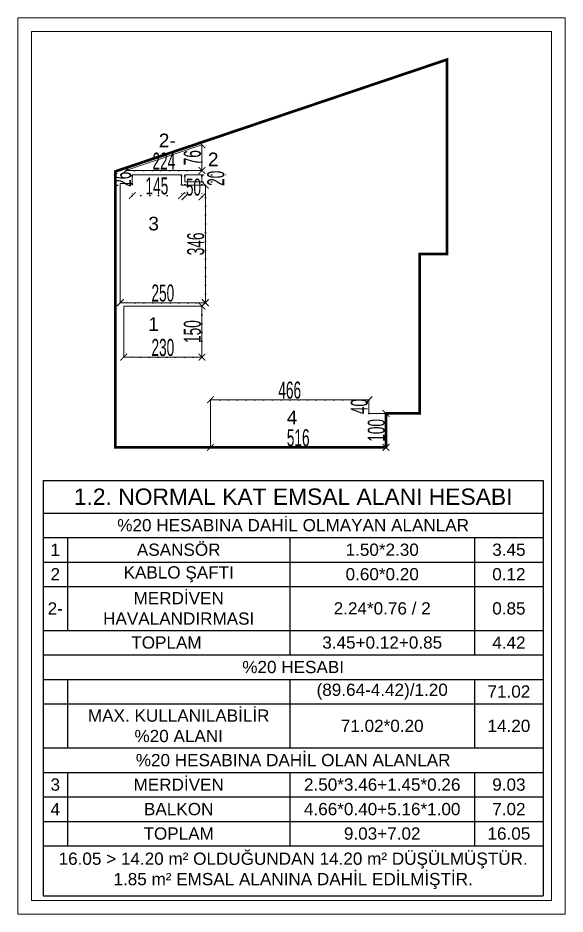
# Model space of a CAD drawing. Header units: millimetres. Extents: x 7519 to 33116, y -1769 to 3101.
# Drawn here: x 12765 to 13167, y 1281 to 1940 of the extents above; entities that cross this region are included whole.
import ezdxf

# ---------------------------------------------------------------- set-up
doc = ezdxf.new("R2010")
doc.units = ezdxf.units.MM
doc.linetypes.add('DOT', pattern=[6.35, 0, -6.35])
doc.layers.add('iç ölçü x', color=20, linetype='Continuous', lineweight=9)
doc.styles.get("Standard").update_dxf_attribs({"font": 'arial.ttf'})
doc.styles.add('UMUT İÇ ÖLÇÜ YAZISI', font='ARIALN.TTF', dxfattribs={"width": 0.7, "height": 12.5})
doc.dimstyles.new('UMUT İÇ ÖLÇÜ', dxfattribs={"dimtxt": 12.5, "dimasz": 5, "dimexe": 1.25, "dimexo": 0.625, "dimtad": 1, "dimtoh": 1, "dimdec": 0, "dimzin": 12, "dimtxsty": 'UMUT İÇ ÖLÇÜ YAZISI', "dimblk": 'ARCHTICK', "dimcen": 5, "dimclrd": 1, "dimclre": 2, "dimclrt": 3, "dimadec": 0, "dimazin": 0, "dimtfac": 1, "dimtdec": 0, "dimtix": 1, "dimtmove": 0, "dimatfit": 3, "dimldrblk": 'ARCHTICK', "dimfxl": 35, "dimfxlon": 1, "dimtfillclr": 256, "dimarcsym": 0})

# ---------------------------------------------------------------- blocks, each defined once
blk = doc.blocks.new('_ArchTick')
at = {"color": 0, "linetype": 'ByBlock', "const_width": 0.15}
blk.add_lwpolyline([(-0.5, -0.5), (0.5, 0.5)], dxfattribs=at)
blk = doc.blocks.new('*D347')
at = {"layer": 'Defpoints', "color": 0, "linetype": 'DOT', "transparency": 16777216}
for p in [(12902.94, 1817.14), (12902.95, 1817.14), (12902.93, 1730.7)]:
    blk.add_point(p, dxfattribs=at)
at = {"layer": 'iç ölçü x', "color": 2, "linetype": 'DOT', "lineweight": -2, "transparency": 16777216}
for p, q in [((12902.94, 1817.14), (12901.69, 1817.14)), ((12902.94, 1730.7), (12904.19, 1730.7))]:
    blk.add_line(p, q, dxfattribs=at)
at = {"layer": 'iç ölçü x', "color": 1, "linetype": 'DOT', "lineweight": -2, "transparency": 16777216}
blk.add_line((12902.94, 1730.7), (12902.94, 1817.14), dxfattribs=at)
at = {"layer": 'iç ölçü x', "color": 1, "linetype": 'DOT', "lineweight": -2, "transparency": 16777216, "xscale": 5, "yscale": 5, "zscale": 5}
for p, rotation in [((12902.94, 1817.14), 90), ((12902.94, 1730.7), 270)]:
    blk.add_blockref('_ArchTick', p, dxfattribs=dict(at, rotation=rotation))
at = {"layer": 'iç ölçü x', "color": 3, "linetype": 'DOT', "transparency": 16777216, "insert": (12895.93, 1773.92), "char_height": 12.5, "attachment_point": 5, "rotation": 90, "style": 'UMUT İÇ ÖLÇÜ YAZISI'}
blk.add_mtext('346', dxfattribs=at)
blk = doc.blocks.new('*D348')
at = {"layer": 'Defpoints', "color": 0, "linetype": 'DOT', "transparency": 16777216}
for p in [(12840.45, 1730.72), (12840.45, 1730.71), (12902.93, 1730.7)]:
    blk.add_point(p, dxfattribs=at)
at = {"layer": 'iç ölçü x', "color": 2, "linetype": 'DOT', "lineweight": -2, "transparency": 16777216}
for p, q in [((12840.45, 1730.71), (12840.45, 1729.46)), ((12902.93, 1730.71), (12902.93, 1731.96))]:
    blk.add_line(p, q, dxfattribs=at)
at = {"layer": 'iç ölçü x', "color": 1, "linetype": 'DOT', "lineweight": -2, "transparency": 16777216}
blk.add_line((12902.93, 1730.71), (12840.45, 1730.71), dxfattribs=at)
at = {"layer": 'iç ölçü x', "color": 1, "linetype": 'DOT', "lineweight": -2, "transparency": 16777216, "xscale": 5, "yscale": 5, "zscale": 5, "rotation": 180}
blk.add_blockref('_ArchTick', (12840.45, 1730.71), dxfattribs=at)
at = {"layer": 'iç ölçü x', "color": 1, "linetype": 'DOT', "lineweight": -2, "transparency": 16777216, "xscale": 5, "yscale": 5, "zscale": 5}
blk.add_blockref('_ArchTick', (12902.93, 1730.71), dxfattribs=at)
at = {"layer": 'iç ölçü x', "color": 3, "linetype": 'DOT', "transparency": 16777216, "insert": (12871.69, 1737.72), "char_height": 12.5, "attachment_point": 5, "style": 'UMUT İÇ ÖLÇÜ YAZISI'}
blk.add_mtext('250', dxfattribs=at)
blk = doc.blocks.new('*D349')
at = {"layer": 'Defpoints', "color": 0, "linetype": 'DOT', "transparency": 16777216}
for p in [(12849.2, 1824.66), (12849.2, 1824.66), (12849.2, 1818.2)]:
    blk.add_point(p, dxfattribs=at)
at = {"layer": 'iç ölçü x', "color": 2, "linetype": 'DOT', "lineweight": -2, "transparency": 16777216}
for p, q in [((12849.2, 1824.66), (12847.95, 1824.66)), ((12849.2, 1818.2), (12847.95, 1818.2))]:
    blk.add_line(p, q, dxfattribs=at)
at = {"layer": 'iç ölçü x', "color": 1, "linetype": 'DOT', "lineweight": -2, "transparency": 16777216}
blk.add_line((12849.2, 1818.2), (12849.2, 1824.66), dxfattribs=at)
at = {"layer": 'iç ölçü x', "color": 3, "linetype": 'DOT', "transparency": 16777216, "insert": (12842.19, 1821.43), "char_height": 12.5, "attachment_point": 5, "rotation": 90, "style": 'UMUT İÇ ÖLÇÜ YAZISI'}
blk.add_mtext('26', dxfattribs=at)
blk = doc.blocks.new('*D350')
at = {"layer": 'Defpoints', "color": 0, "linetype": 'DOT', "transparency": 16777216}
for p in [(12849.2, 1824.66), (12885.45, 1824.66), (12885.45, 1809.46)]:
    blk.add_point(p, dxfattribs=at)
at = {"layer": 'iç ölçü x', "color": 2, "linetype": 'DOT', "lineweight": -2, "transparency": 16777216}
for p, q in [((12849.2, 1824.03), (12849.2, 1808.21)), ((12885.45, 1824.03), (12885.45, 1808.21))]:
    blk.add_line(p, q, dxfattribs=at)
at = {"layer": 'iç ölçü x', "color": 1, "linetype": 'DOT', "lineweight": -2, "transparency": 16777216}
blk.add_line((12849.2, 1809.46), (12885.45, 1809.46), dxfattribs=at)
at = {"layer": 'iç ölçü x', "color": 1, "linetype": 'DOT', "lineweight": -2, "transparency": 16777216, "xscale": 5, "yscale": 5, "zscale": 5, "rotation": 180}
blk.add_blockref('_ArchTick', (12849.2, 1809.46), dxfattribs=at)
at = {"layer": 'iç ölçü x', "color": 1, "linetype": 'DOT', "lineweight": -2, "transparency": 16777216, "xscale": 5, "yscale": 5, "zscale": 5}
blk.add_blockref('_ArchTick', (12885.45, 1809.46), dxfattribs=at)
at = {"layer": 'iç ölçü x', "color": 3, "linetype": 'DOT', "transparency": 16777216, "insert": (12867.33, 1816.47), "char_height": 12.5, "attachment_point": 5, "style": 'UMUT İÇ ÖLÇÜ YAZISI'}
blk.add_mtext('145', dxfattribs=at)
blk = doc.blocks.new('*D351')
at = {"layer": 'Defpoints', "color": 0, "linetype": 'DOT', "transparency": 16777216}
for p in [(12842.95, 1690.72), (12842.95, 1690.72), (12900.45, 1690.72)]:
    blk.add_point(p, dxfattribs=at)
at = {"layer": 'iç ölçü x', "color": 2, "linetype": 'DOT', "lineweight": -2, "transparency": 16777216}
for p, q in [((12842.95, 1690.72), (12842.95, 1691.97)), ((12900.45, 1690.72), (12900.45, 1691.97))]:
    blk.add_line(p, q, dxfattribs=at)
at = {"layer": 'iç ölçü x', "color": 1, "linetype": 'DOT', "lineweight": -2, "transparency": 16777216}
blk.add_line((12900.45, 1690.72), (12842.95, 1690.72), dxfattribs=at)
at = {"layer": 'iç ölçü x', "color": 1, "linetype": 'DOT', "lineweight": -2, "transparency": 16777216, "xscale": 5, "yscale": 5, "zscale": 5, "rotation": 180}
blk.add_blockref('_ArchTick', (12842.95, 1690.72), dxfattribs=at)
at = {"layer": 'iç ölçü x', "color": 1, "linetype": 'DOT', "lineweight": -2, "transparency": 16777216, "xscale": 5, "yscale": 5, "zscale": 5}
blk.add_blockref('_ArchTick', (12900.45, 1690.72), dxfattribs=at)
at = {"layer": 'iç ölçü x', "color": 3, "linetype": 'DOT', "transparency": 16777216, "insert": (12871.7, 1697.72), "char_height": 12.5, "attachment_point": 5, "style": 'UMUT İÇ ÖLÇÜ YAZISI'}
blk.add_mtext('230', dxfattribs=at)
blk = doc.blocks.new('*D352')
at = {"layer": 'Defpoints', "color": 0, "linetype": 'DOT', "transparency": 16777216}
for p in [(12900.45, 1728.2), (12900.45, 1690.72), (12900.45, 1690.72)]:
    blk.add_point(p, dxfattribs=at)
at = {"layer": 'iç ölçü x', "color": 2, "linetype": 'DOT', "lineweight": -2, "transparency": 16777216}
for p, q in [((12900.45, 1728.2), (12899.2, 1728.2)), ((12900.45, 1690.72), (12899.2, 1690.72))]:
    blk.add_line(p, q, dxfattribs=at)
at = {"layer": 'iç ölçü x', "color": 1, "linetype": 'DOT', "lineweight": -2, "transparency": 16777216}
blk.add_line((12900.45, 1728.2), (12900.45, 1690.72), dxfattribs=at)
at = {"layer": 'iç ölçü x', "color": 1, "linetype": 'DOT', "lineweight": -2, "transparency": 16777216, "xscale": 5, "yscale": 5, "zscale": 5}
for p, rotation in [((12900.45, 1728.2), 90), ((12900.45, 1690.72), 270)]:
    blk.add_blockref('_ArchTick', p, dxfattribs=dict(at, rotation=rotation))
at = {"layer": 'iç ölçü x', "color": 3, "linetype": 'DOT', "transparency": 16777216, "insert": (12893.44, 1709.46), "char_height": 12.5, "attachment_point": 5, "rotation": 90, "style": 'UMUT İÇ ÖLÇÜ YAZISI'}
blk.add_mtext('150', dxfattribs=at)
blk = doc.blocks.new('*D353')
at = {"layer": 'Defpoints', "color": 0, "linetype": 'DOT', "transparency": 16777216}
for p in [(12887.95, 1824.65), (12900.45, 1824.65), (12887.95, 1808.57)]:
    blk.add_point(p, dxfattribs=at)
at = {"layer": 'iç ölçü x', "color": 2, "linetype": 'DOT', "lineweight": -2, "transparency": 16777216}
for p, q in [((12887.95, 1824.02), (12887.95, 1807.32)), ((12900.45, 1824.02), (12900.45, 1807.32))]:
    blk.add_line(p, q, dxfattribs=at)
at = {"layer": 'iç ölçü x', "color": 1, "linetype": 'DOT', "lineweight": -2, "transparency": 16777216}
blk.add_line((12900.45, 1808.57), (12887.95, 1808.57), dxfattribs=at)
at = {"layer": 'iç ölçü x', "color": 1, "linetype": 'DOT', "lineweight": -2, "transparency": 16777216, "xscale": 5, "yscale": 5, "zscale": 5, "rotation": 180}
blk.add_blockref('_ArchTick', (12887.95, 1808.57), dxfattribs=at)
at = {"layer": 'iç ölçü x', "color": 1, "linetype": 'DOT', "lineweight": -2, "transparency": 16777216, "xscale": 5, "yscale": 5, "zscale": 5}
blk.add_blockref('_ArchTick', (12900.45, 1808.57), dxfattribs=at)
at = {"layer": 'iç ölçü x', "color": 3, "linetype": 'DOT', "transparency": 16777216, "insert": (12894.2, 1815.58), "char_height": 12.5, "attachment_point": 5, "style": 'UMUT İÇ ÖLÇÜ YAZISI'}
blk.add_mtext('50', dxfattribs=at)
blk = doc.blocks.new('*D354')
at = {"layer": 'Defpoints', "color": 0, "linetype": 'DOT', "transparency": 16777216}
for p in [(12900.45, 1824.65), (12900.45, 1819.64), (12917.69, 1819.64)]:
    blk.add_point(p, dxfattribs=at)
at = {"layer": 'iç ölçü x', "color": 2, "linetype": 'DOT', "lineweight": -2, "transparency": 16777216}
for p, q in [((12901.07, 1824.65), (12918.94, 1824.65)), ((12901.07, 1819.64), (12918.94, 1819.64))]:
    blk.add_line(p, q, dxfattribs=at)
at = {"layer": 'iç ölçü x', "color": 1, "linetype": 'DOT', "lineweight": -2, "transparency": 16777216}
blk.add_line((12917.69, 1824.65), (12917.69, 1819.64), dxfattribs=at)
at = {"layer": 'iç ölçü x', "color": 3, "linetype": 'DOT', "transparency": 16777216, "insert": (12910.68, 1822.15), "char_height": 12.5, "attachment_point": 5, "rotation": 90, "style": 'UMUT İÇ ÖLÇÜ YAZISI'}
blk.add_mtext('20', dxfattribs=at)
blk = doc.blocks.new('*T355')
at = {"layer": 'iç ölçü x', "color": 0, "linetype": 'ByBlock', "lineweight": -2, "transparency": 16777216}
for p, q in [((0, 0), (367.66, 0)), ((0, 0), (0, -305.18)), ((367.66, 0), (367.66, -305.18)), ((0, -23.93), (367.66, -23.93)), ((0, -41.93), (367.66, -41.93)), ((18, -41.93), (18, -110.17)), ((181.44, -41.93), (181.44, -128.17)), ((317.1, -41.93), (317.1, -128.17)), ((0, -59.93), (367.66, -59.93)), ((0, -77.93), (367.66, -77.93)), ((0, -110.17), (367.66, -110.17)), ((0, -128.17), (367.66, -128.17)), ((0, -146.17), (367.66, -146.17)), ((18, -146.17), (18, -196.58)), ((181.44, -146.17), (181.44, -196.58)), ((317.1, -146.17), (317.1, -196.58)), ((0, -164.17), (367.66, -164.17)), ((0, -196.58), (367.66, -196.58)), ((0, -214.58), (367.66, -214.58)), ((18, -214.58), (18, -268.58)), ((181.44, -214.58), (181.44, -268.58)), ((317.1, -214.58), (317.1, -268.58)), ((0, -232.58), (367.66, -232.58)), ((0, -250.58), (367.66, -250.58)), ((0, -268.58), (367.66, -268.58)), ((0, -305.18), (367.66, -305.18))]:
    blk.add_line(p, q, dxfattribs=at)
at = {"layer": 'iç ölçü x', "color": 0, "transparency": 16777216, "attachment_point": 5}
for s, insert, char_height, width in [('1.2. NORMAL KAT EMSAL ALANI HESABI', (183.83, -11.97), 12, 361.6562), ('%20 HESABINA DAHİL OLMAYAN ALANLAR', (183.83, -32.93), 9, 361.6562), ('ASANSÖR', (99.72, -50.93), 9, 157.4382), ('1', (9, -50.93), 9, 12), ('1.50*2.30', (249.27, -50.93), 9, 129.6608), ('3.45', (342.38, -50.93), 9, 44.5572), ('2', (9, -68.93), 9, 12), ('KABLO ŞAFTI', (99.72, -68.93), 9, 157.4382), ('0.60*0.20', (249.27, -68.93), 9, 129.6608), ('0.12', (342.38, -68.93), 9, 44.5572), ('MERDİVEN HAVALANDIRMASI', (99.72, -94.05), 9, 157.4382), ('2-', (9, -94.05), 9, 12), ('\\A1;2.24*0.76 / 2', (249.27, -94.05), 9, 129.6608), ('0.85', (342.38, -94.05), 9, 44.5572), ('TOPLAM', (90.72, -119.17), 9, 175.4382), ('3.45+0.12+0.85', (249.27, -119.17), 9, 129.6608), ('4.42', (342.38, -119.17), 9, 44.5572), ('%20 HESABI', (183.83, -137.17), 9, 361.6562), ('(89.64-4.42)/1.20', (249.27, -155.17), 9, 129.6608), ('71.02', (342.38, -155.17), 9, 44.5572), ('MAX. KULLANILABİLİR %20 ALANI', (99.72, -180.38), 9, 157.4382), ('71.02*0.20', (249.27, -180.38), 9, 129.6608), ('14.20', (342.38, -180.38), 9, 44.5572), ('%20 HESABINA DAHİL OLAN ALANLAR', (183.83, -205.58), 9, 361.6562), ('MERDİVEN', (99.72, -223.58), 9, 157.4382), ('3', (9, -223.58), 9, 12), ('2.50*3.46+1.45*0.26', (249.27, -223.58), 9, 129.6608), ('9.03', (342.38, -223.58), 9, 44.5572), ('4', (9, -241.58), 9, 12), ('BALKON', (99.72, -241.58), 9, 157.4382), ('4.66*0.40+5.16*1.00', (249.27, -241.58), 9, 129.6608), ('7.02', (342.38, -241.58), 9, 44.5572), ('TOPLAM', (99.72, -259.58), 9, 157.4382), ('9.03+7.02', (249.27, -259.58), 9, 129.6608), ('16.05', (342.38, -259.58), 9, 44.5572), ('16.05 > 14.20 m² OLDUĞUNDAN 14.20 m² DÜŞÜLMÜŞTÜR.\\P1.85 m² EMSAL ALANINA DAHİL EDİLMİŞTİR.', (183.83, -286.88), 9, 361.6562)]:
    blk.add_mtext(s, dxfattribs=dict(at, insert=insert, char_height=char_height, width=width))
blk = doc.blocks.new('*D362')
at = {"layer": 'Defpoints', "color": 0, "linetype": 'DOT', "transparency": 16777216}
for p in [(12906.71, 1659.37), (12906.71, 1659.37), (13023.15, 1659.37)]:
    blk.add_point(p, dxfattribs=at)
at = {"layer": 'iç ölçü x', "color": 2, "linetype": 'DOT', "lineweight": -2, "transparency": 16777216}
for p, q in [((12906.71, 1659.37), (12906.71, 1660.62)), ((13023.15, 1659.37), (13023.15, 1660.62))]:
    blk.add_line(p, q, dxfattribs=at)
at = {"layer": 'iç ölçü x', "color": 1, "linetype": 'DOT', "lineweight": -2, "transparency": 16777216}
blk.add_line((13023.15, 1659.37), (12906.71, 1659.37), dxfattribs=at)
at = {"layer": 'iç ölçü x', "color": 1, "linetype": 'DOT', "lineweight": -2, "transparency": 16777216, "xscale": 5, "yscale": 5, "zscale": 5, "rotation": 180}
blk.add_blockref('_ArchTick', (12906.71, 1659.37), dxfattribs=at)
at = {"layer": 'iç ölçü x', "color": 1, "linetype": 'DOT', "lineweight": -2, "transparency": 16777216, "xscale": 5, "yscale": 5, "zscale": 5}
blk.add_blockref('_ArchTick', (13023.15, 1659.37), dxfattribs=at)
at = {"layer": 'iç ölçü x', "color": 3, "linetype": 'DOT', "transparency": 16777216, "insert": (12964.93, 1666.38), "char_height": 12.5, "attachment_point": 5, "style": 'UMUT İÇ ÖLÇÜ YAZISI'}
blk.add_mtext('466', dxfattribs=at)
blk = doc.blocks.new('*D363')
at = {"layer": 'Defpoints', "color": 0, "linetype": 'DOT', "transparency": 16777216}
for p in [(13023.15, 1659.37), (13023.15, 1659.37), (13023.15, 1649.37)]:
    blk.add_point(p, dxfattribs=at)
at = {"layer": 'iç ölçü x', "color": 2, "linetype": 'DOT', "lineweight": -2, "transparency": 16777216}
for p, q in [((13023.15, 1659.37), (13021.9, 1659.37)), ((13023.15, 1649.37), (13021.9, 1649.37))]:
    blk.add_line(p, q, dxfattribs=at)
at = {"layer": 'iç ölçü x', "color": 1, "linetype": 'DOT', "lineweight": -2, "transparency": 16777216}
blk.add_line((13023.15, 1649.37), (13023.15, 1659.37), dxfattribs=at)
at = {"layer": 'iç ölçü x', "color": 3, "linetype": 'DOT', "transparency": 16777216, "insert": (13016.14, 1654.37), "char_height": 12.5, "attachment_point": 5, "rotation": 90, "style": 'UMUT İÇ ÖLÇÜ YAZISI'}
blk.add_mtext('40', dxfattribs=at)
blk = doc.blocks.new('*D364')
at = {"layer": 'Defpoints', "color": 0, "linetype": 'DOT', "transparency": 16777216}
for p in [(12906.71, 1624.37), (13035.65, 1624.37), (13035.65, 1624.37)]:
    blk.add_point(p, dxfattribs=at)
at = {"layer": 'iç ölçü x', "color": 2, "linetype": 'DOT', "lineweight": -2, "transparency": 16777216}
for p, q in [((12906.71, 1624.37), (12906.71, 1625.62)), ((13035.65, 1624.37), (13035.65, 1625.62))]:
    blk.add_line(p, q, dxfattribs=at)
at = {"layer": 'iç ölçü x', "color": 1, "linetype": 'DOT', "lineweight": -2, "transparency": 16777216}
blk.add_line((12906.71, 1624.37), (13035.65, 1624.37), dxfattribs=at)
at = {"layer": 'iç ölçü x', "color": 1, "linetype": 'DOT', "lineweight": -2, "transparency": 16777216, "xscale": 5, "yscale": 5, "zscale": 5, "rotation": 180}
blk.add_blockref('_ArchTick', (12906.71, 1624.37), dxfattribs=at)
at = {"layer": 'iç ölçü x', "color": 1, "linetype": 'DOT', "lineweight": -2, "transparency": 16777216, "xscale": 5, "yscale": 5, "zscale": 5}
blk.add_blockref('_ArchTick', (13035.65, 1624.37), dxfattribs=at)
at = {"layer": 'iç ölçü x', "color": 3, "linetype": 'DOT', "transparency": 16777216, "insert": (12971.18, 1631.38), "char_height": 12.5, "attachment_point": 5, "style": 'UMUT İÇ ÖLÇÜ YAZISI'}
blk.add_mtext('516', dxfattribs=at)
blk = doc.blocks.new('*D365')
at = {"layer": 'Defpoints', "color": 0, "linetype": 'DOT', "transparency": 16777216}
for p in [(13035.65, 1649.37), (13035.65, 1649.37), (13035.65, 1624.37)]:
    blk.add_point(p, dxfattribs=at)
at = {"layer": 'iç ölçü x', "color": 2, "linetype": 'DOT', "lineweight": -2, "transparency": 16777216}
for p, q in [((13035.65, 1649.37), (13034.4, 1649.37)), ((13035.65, 1624.37), (13034.4, 1624.37))]:
    blk.add_line(p, q, dxfattribs=at)
at = {"layer": 'iç ölçü x', "color": 1, "linetype": 'DOT', "lineweight": -2, "transparency": 16777216}
blk.add_line((13035.65, 1624.37), (13035.65, 1649.37), dxfattribs=at)
at = {"layer": 'iç ölçü x', "color": 1, "linetype": 'DOT', "lineweight": -2, "transparency": 16777216, "xscale": 5, "yscale": 5, "zscale": 5}
for p, rotation in [((13035.65, 1649.37), 90), ((13035.65, 1624.37), 270)]:
    blk.add_blockref('_ArchTick', p, dxfattribs=dict(at, rotation=rotation))
at = {"layer": 'iç ölçü x', "color": 3, "linetype": 'DOT', "transparency": 16777216, "insert": (13028.64, 1636.87), "char_height": 12.5, "attachment_point": 5, "rotation": 90, "style": 'UMUT İÇ ÖLÇÜ YAZISI'}
blk.add_mtext('100', dxfattribs=at)
blk = doc.blocks.new('*D611')
at = {"layer": 'Defpoints', "color": 0, "linetype": 'DOT', "transparency": 16777216}
for p in [(12844.52, 1827.85), (12900.44, 1827.84), (12900.44, 1827.84)]:
    blk.add_point(p, dxfattribs=at)
at = {"layer": 'iç ölçü x', "color": 2, "linetype": 'DOT', "lineweight": -2, "transparency": 16777216}
for p, q in [((12844.52, 1827.85), (12844.52, 1826.6)), ((12900.44, 1827.84), (12900.44, 1826.59))]:
    blk.add_line(p, q, dxfattribs=at)
at = {"layer": 'iç ölçü x', "color": 1, "linetype": 'DOT', "lineweight": -2, "transparency": 16777216}
blk.add_line((12844.52, 1827.85), (12900.44, 1827.84), dxfattribs=at)
at = {"layer": 'iç ölçü x', "color": 1, "linetype": 'DOT', "lineweight": -2, "transparency": 16777216, "xscale": 5, "yscale": 5, "zscale": 5}
for p, rotation in [((12844.52, 1827.85), 179.9869399733698), ((12900.44, 1827.84), 359.9869399733698)]:
    blk.add_blockref('_ArchTick', p, dxfattribs=dict(at, rotation=rotation))
at = {"layer": 'iç ölçü x', "color": 3, "linetype": 'DOT', "transparency": 16777216, "insert": (12872.48, 1834.75), "char_height": 12.5, "attachment_point": 5, "rotation": 359.98694, "style": 'UMUT İÇ ÖLÇÜ YAZISI'}
blk.add_mtext('224', dxfattribs=at)
blk = doc.blocks.new('*D612')
at = {"layer": 'Defpoints', "color": 0, "linetype": 'DOT', "transparency": 16777216}
for p in [(12900.44, 1846.72), (12900.44, 1846.72), (12900.44, 1827.84)]:
    blk.add_point(p, dxfattribs=at)
at = {"layer": 'iç ölçü x', "color": 2, "linetype": 'DOT', "lineweight": -2, "transparency": 16777216}
for p, q in [((12900.44, 1846.72), (12899.19, 1846.72)), ((12900.44, 1827.84), (12899.19, 1827.84))]:
    blk.add_line(p, q, dxfattribs=at)
at = {"layer": 'iç ölçü x', "color": 1, "linetype": 'DOT', "lineweight": -2, "transparency": 16777216}
blk.add_line((12900.44, 1827.84), (12900.44, 1846.72), dxfattribs=at)
at = {"layer": 'iç ölçü x', "color": 1, "linetype": 'DOT', "lineweight": -2, "transparency": 16777216, "xscale": 5, "yscale": 5, "zscale": 5}
for p, rotation in [((12900.44, 1846.72), 89.98574916184316), ((12900.44, 1827.84), 269.9857491618432)]:
    blk.add_blockref('_ArchTick', p, dxfattribs=dict(at, rotation=rotation))
at = {"layer": 'iç ölçü x', "color": 3, "linetype": 'DOT', "transparency": 16777216, "insert": (12893.43, 1837.28), "char_height": 12.5, "attachment_point": 5, "rotation": 89.98575, "style": 'UMUT İÇ ÖLÇÜ YAZISI'}
blk.add_mtext('76', dxfattribs=at)

msp = doc.modelspace()

# ---------------------------------------------------------------- linework, layer by layer
at = {"layer": 'iç ölçü x'}
for points in [[(13167.301, 1940.031), (12765.204, 1940.031), (12765.204, 1281.31), (13167.301, 1281.31)], [(13157.301, 1930.031), (12775.204, 1930.031), (12775.204, 1291.31), (13157.301, 1291.31)], [(12844.509, 1827.848), (12900.444, 1846.716), (12900.439, 1827.84), (12844.522, 1827.853)], [(12840.45, 1818.202), (12849.2, 1818.202), (12849.2, 1824.656), (12885.452, 1824.656), (12885.45, 1817.148), (12902.95, 1817.144), (12902.932, 1730.702), (12840.45, 1730.715)], [(12887.952, 1824.647), (12887.952, 1819.645), (12900.446, 1819.645), (12900.446, 1824.647)], [(12900.45, 1728.204), (12900.45, 1690.715), (12842.95, 1690.715), (12842.95, 1728.204)], [(12906.706, 1659.37), (13023.149, 1659.37), (13023.149, 1649.37), (13035.649, 1649.37), (13035.649, 1624.37), (12906.706, 1624.37)]]:
    msp.add_lwpolyline(points, close=True, dxfattribs=at)
at = {"layer": 'iç ölçü x', "const_width": 2}
msp.add_lwpolyline([(12836.7, 1624.37), (13035.649, 1624.37), (13035.649, 1649.37), (13060.526, 1649.37), (13060.52, 1766.481), (13080.52, 1766.481), (13080.52, 1909.412), (12900.45, 1848.664), (12900.45, 1848.664), (12836.7, 1827.158)], close=True, dxfattribs=at)

# ---------------------------------------------------------------- block references
msp.add_blockref('*T355', (12783.64, 1600.01))

# ---------------------------------------------------------------- texts
for s, p in [('2-', (12868.736, 1844.987)), ('2', (12904.825, 1831.051)), ('3', (12861.056, 1783.878)), ('1', (12861.056, 1709.939)), ('4', (12962.751, 1641.34))]:
    msp.add_text(s, height=10).set_placement(p)

# ---------------------------------------------------------------- dimensions: what is measured, and where the dimension line sits
at = {"layer": 'iç ölçü x', "linetype": 'DOT'}
for p1, p2, picture, middle in [((12900.439, 1827.84), (12900.444, 1846.716), '*D612', (12893.434, 1837.28)), ((12844.522, 1827.853), (12900.439, 1827.84), '*D611', (12872.482, 1834.747)), ((13023.149, 1659.37), (12906.706, 1659.37), '*D362', (12964.928, 1666.377)), ((13023.149, 1649.37), (13023.149, 1659.37), '*D363', (13016.142, 1654.37))]:
    dim = msp.add_aligned_dim(p1=p1, p2=p2, distance=0, dimstyle='UMUT İÇ ÖLÇÜ', override={"dimlfac": 4}, dxfattribs=at)
    dim.commit()
    dim.dimension.update_dxf_attribs({"geometry": picture, "text_midpoint": middle})
for base, p1, p2, picture, middle in [((12917.691, 1819.645), (12900.446, 1824.647), (12900.446, 1819.645), '*D354', (12910.683, 1822.146)), ((12849.2, 1824.656), (12849.2, 1818.202), (12849.2, 1824.656), '*D349', (12842.193, 1821.429)), ((12902.937, 1817.144), (12902.932, 1730.702), (12902.95, 1817.144), '*D347', (12895.93, 1773.923)), ((12900.45, 1690.715), (12900.45, 1728.204), (12900.45, 1690.715), '*D352', (12893.443, 1709.459)), ((13035.649, 1649.37), (13035.649, 1624.37), (13035.649, 1649.37), '*D365', (13028.642, 1636.87))]:
    dim = msp.add_linear_dim(base=base, p1=p1, p2=p2, angle=90, dimstyle='UMUT İÇ ÖLÇÜ', override={"dimlfac": 4}, dxfattribs=at)
    dim.commit()
    dim.dimension.update_dxf_attribs({"geometry": picture, "text_midpoint": middle})
for base, p1, p2, picture, middle in [((12885.452, 1809.464), (12849.2, 1824.656), (12885.452, 1824.656), '*D350', (12867.326, 1809.464)), ((12887.952, 1808.57), (12900.446, 1824.647), (12887.952, 1824.647), '*D353', (12894.199, 1808.57))]:
    dim = msp.add_linear_dim(base=base, p1=p1, p2=p2, dimstyle='UMUT İÇ ÖLÇÜ', override={"dimlfac": 4}, dxfattribs=at)
    dim.commit()
    dim.dimension.update_dxf_attribs({"geometry": picture, "text_midpoint": middle, "dimtype": 160})
for base, p1, p2, picture, middle in [((12840.45, 1730.709), (12902.932, 1730.702), (12840.45, 1730.715), '*D348', (12871.691, 1737.716)), ((12842.95, 1690.715), (12900.45, 1690.715), (12842.95, 1690.715), '*D351', (12871.7, 1697.722)), ((13035.649, 1624.37), (12906.706, 1624.37), (13035.649, 1624.37), '*D364', (12971.178, 1631.377))]:
    dim = msp.add_linear_dim(base=base, p1=p1, p2=p2, dimstyle='UMUT İÇ ÖLÇÜ', override={"dimlfac": 4}, dxfattribs=at)
    dim.commit()
    dim.dimension.update_dxf_attribs({"geometry": picture, "text_midpoint": middle})

doc.saveas('drawing.dxf')
